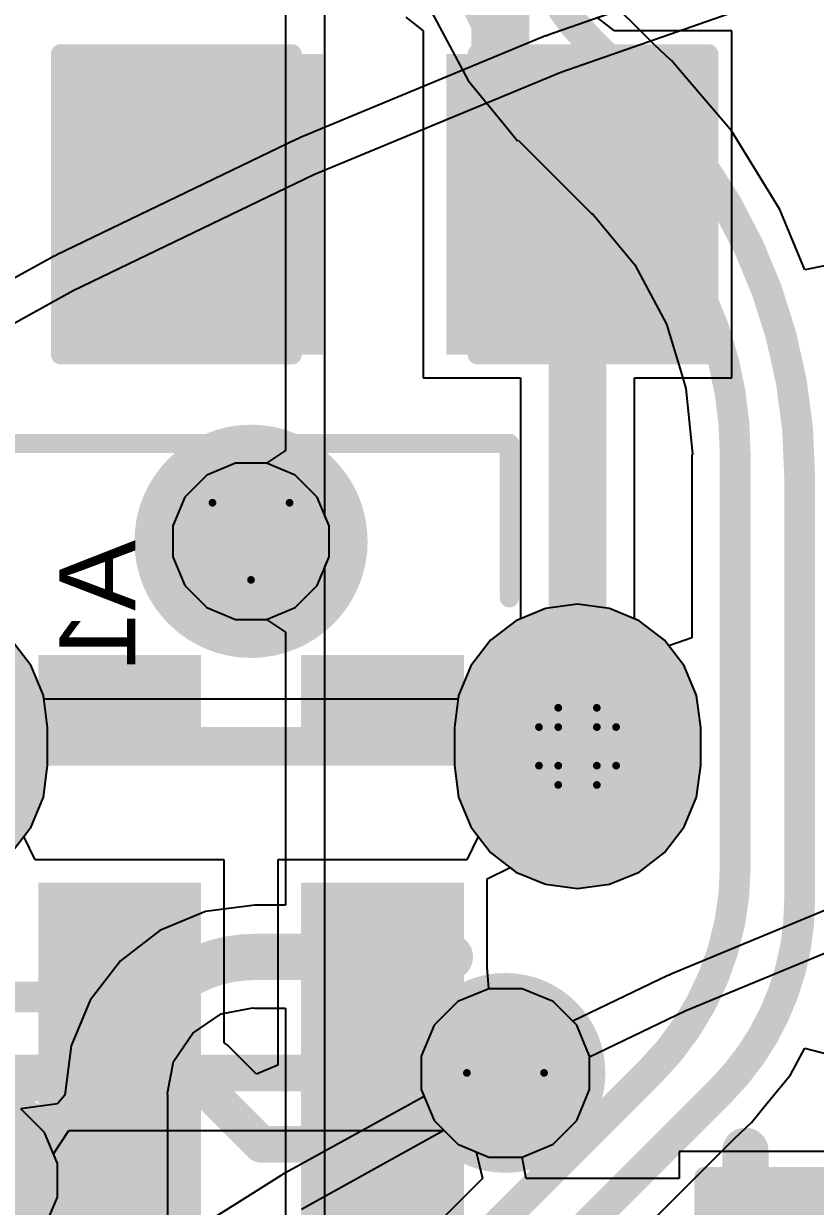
# Model space of a CAD drawing. Header units: inches. Extents: x -30 to 282, y -86 to 78.
# Drawn here: x -4.62 to 0.59, y -23.41 to -15.63 of the extents above; entities that cross this region are included whole.
import ezdxf

# ---------------------------------------------------------------- set-up
doc = ezdxf.new("R2010")
doc.units = ezdxf.units.IN
for name, color, linetype in [('Board Outline', 216, 'Continuous'), ('Bottom Layer', 5, 'Continuous'), ('Bottom Overlay', 54, 'Continuous'), ('Bottom Paste', 16, 'Continuous'), ('Bottom Solder', 6, 'Continuous'), ('Drill Drawing', 1, 'Continuous'), ('GND 01', 76, 'Continuous'), ('GND 02', 16, 'Continuous'), ('Multi-Layer', 9, 'Continuous'), ('Pad Holes', 156, 'Continuous'), ('PWR', 156, 'Continuous'), ('SIG 01', 90, 'Continuous'), ('Top Layer', 1, 'Continuous'), ('Top Solder', 216, 'Continuous'), ('Via Holes', 16, 'Continuous')]:
    doc.layers.add(name, color=color, linetype=linetype)
doc.styles.add('Arial', font='', dxfattribs={"height": 0.2})
doc.styles.get('Arial').set_extended_font_data('Arial')

# ---------------------------------------------------------------- blocks, each defined once
blk = doc.blocks.new('TYPE_C_31_D_06_B_47')
at = {"layer": 'Bottom Layer'}
h = blk.add_hatch(color=5, dxfattribs=at)
edge = h.paths.add_edge_path()
edge.add_arc((-2.525, 2.15), 0.55, 90, 270)
edge.add_line((-2.525, 1.6), (-2.275, 1.6))
edge.add_arc((-2.275, 2.15), 0.55, 270, 450)
edge.add_line((-2.275, 2.7), (-2.525, 2.7))
for points in [[(-2.9, 0.43), (-2.9, 1.3), (-2.6, 1.3), (-2.6, 0.43)], [(-1.4, 0.43), (-1.4, 1.3), (-1.1, 1.3), (-1.1, 0.43)], [(-0.9, 0.43), (-0.9, 1.3), (-0.6, 1.3), (-0.6, 0.43)], [(-0.4, 0.43), (-0.4, 1.3), (-0.1, 1.3), (-0.1, 0.43)], [(0.1, 0.43), (0.1, 1.3), (0.4, 1.3), (0.4, 0.43)], [(0.6, 0.43), (0.6, 1.3), (0.9, 1.3), (0.9, 0.43)], [(-2.6, -0.43), (-2.6, -1.3), (-2.9, -1.3), (-2.9, -0.43)], [(-1.1, -0.43), (-1.1, -1.3), (-1.4, -1.3), (-1.4, -0.43)], [(-0.6, -0.43), (-0.6, -1.3), (-0.9, -1.3), (-0.9, -0.43)], [(-0.1, -0.43), (-0.1, -1.3), (-0.4, -1.3), (-0.4, -0.43)], [(0.4, -0.43), (0.4, -1.3), (0.1, -1.3), (0.1, -0.43)], [(0.9, -0.43), (0.9, -1.3), (0.6, -1.3), (0.6, -0.43)]]:
    blk.add_hatch(color=5, dxfattribs=at).paths.add_polyline_path(points)
at = {"layer": 'Bottom Paste'}
for points in [[(-2.9, 0.43), (-2.9, 1.3), (-2.6, 1.3), (-2.6, 0.43)], [(-1.4, 0.43), (-1.4, 1.3), (-1.1, 1.3), (-1.1, 0.43)], [(-0.9, 0.43), (-0.9, 1.3), (-0.6, 1.3), (-0.6, 0.43)], [(-0.4, 0.43), (-0.4, 1.3), (-0.1, 1.3), (-0.1, 0.43)], [(0.1, 0.43), (0.1, 1.3), (0.4, 1.3), (0.4, 0.43)], [(0.6, 0.43), (0.6, 1.3), (0.9, 1.3), (0.9, 0.43)], [(-2.6, -0.43), (-2.6, -1.3), (-2.9, -1.3), (-2.9, -0.43)], [(-1.1, -0.43), (-1.1, -1.3), (-1.4, -1.3), (-1.4, -0.43)], [(-0.6, -0.43), (-0.6, -1.3), (-0.9, -1.3), (-0.9, -0.43)], [(-0.1, -0.43), (-0.1, -1.3), (-0.4, -1.3), (-0.4, -0.43)], [(0.4, -0.43), (0.4, -1.3), (0.1, -1.3), (0.1, -0.43)], [(0.9, -0.43), (0.9, -1.3), (0.6, -1.3), (0.6, -0.43)]]:
    blk.add_hatch(color=16, dxfattribs=at).paths.add_polyline_path(points)
at = {"layer": 'Bottom Solder'}
h = blk.add_hatch(color=6, dxfattribs=at)
edge = h.paths.add_edge_path()
edge.add_arc((-2.525, 2.15), 0.6516, 90, 270)
edge.add_line((-2.525, 1.4984), (-2.275, 1.4984))
edge.add_arc((-2.275, 2.15), 0.6516, 270, 450)
edge.add_line((-2.275, 2.8016), (-2.525, 2.8016))
for points in [[(-3.0016, 0.3284), (-3.0016, 1.4016), (-2.4984, 1.4016), (-2.4984, 0.3284)], [(-1.5016, 0.3284), (-1.5016, 1.4016), (-0.9984, 1.4016), (-0.9984, 0.3284)], [(-1.0016, 0.3284), (-1.0016, 1.4016), (-0.4984, 1.4016), (-0.4984, 0.3284)], [(-0.5016, 0.3284), (-0.5016, 1.4016), (0.0016, 1.4016), (0.0016, 0.3284)], [(-0.0016, 0.3284), (-0.0016, 1.4016), (0.5016, 1.4016), (0.5016, 0.3284)], [(0.4984, 0.3284), (0.4984, 1.4016), (1.0016, 1.4016), (1.0016, 0.3284)], [(-2.4984, -0.3284), (-2.4984, -1.4016), (-3.0016, -1.4016), (-3.0016, -0.3284)], [(-0.9984, -0.3284), (-0.9984, -1.4016), (-1.5016, -1.4016), (-1.5016, -0.3284)], [(-0.4984, -0.3284), (-0.4984, -1.4016), (-1.0016, -1.4016), (-1.0016, -0.3284)], [(0.0016, -0.3284), (0.0016, -1.4016), (-0.5016, -1.4016), (-0.5016, -0.3284)], [(0.5016, -0.3284), (0.5016, -1.4016), (-0.0016, -1.4016), (-0.0016, -0.3284)], [(1.0016, -0.3284), (1.0016, -1.4016), (0.4984, -1.4016), (0.4984, -0.3284)]]:
    blk.add_hatch(color=6, dxfattribs=at).paths.add_polyline_path(points)
h = blk.add_hatch(color=6, dxfattribs=at)
edge = h.paths.add_edge_path()
edge.add_arc((-3.75, 0), 0.1016, 0, 360)
at = {"layer": 'GND 01'}
h = blk.add_hatch(color=76, dxfattribs=at)
edge = h.paths.add_edge_path()
edge.add_arc((-2.525, 2.15), 0.808, 90, 270)
edge.add_line((-2.525, 1.342), (-2.275, 1.342))
edge.add_arc((-2.275, 2.15), 0.808, 270, 450)
edge.add_line((-2.275, 2.958), (-2.525, 2.958))
h = blk.add_hatch(color=76, dxfattribs=at)
edge = h.paths.add_edge_path()
edge.add_arc((-3.75, 0), 0.768, 0, 360)
h = blk.add_hatch(color=76, dxfattribs=at)
edge = h.paths.add_edge_path()
edge.add_arc((-2.525, -2.15), 0.808, 90, 270)
edge.add_line((-2.525, -2.958), (-2.275, -2.958))
edge.add_arc((-2.275, -2.15), 0.808, 270, 450)
edge.add_line((-2.275, -1.342), (-2.525, -1.342))
at = {"layer": 'GND 02'}
h = blk.add_hatch(color=16, dxfattribs=at)
edge = h.paths.add_edge_path()
edge.add_arc((-2.525, 2.15), 0.808, 90, 270)
edge.add_line((-2.525, 1.342), (-2.275, 1.342))
edge.add_arc((-2.275, 2.15), 0.808, 270, 450)
edge.add_line((-2.275, 2.958), (-2.525, 2.958))
h = blk.add_hatch(color=16, dxfattribs=at)
edge = h.paths.add_edge_path()
edge.add_arc((-3.75, 0), 0.768, 0, 360)
h = blk.add_hatch(color=16, dxfattribs=at)
edge = h.paths.add_edge_path()
edge.add_arc((-2.525, -2.15), 0.808, 90, 270)
edge.add_line((-2.525, -2.958), (-2.275, -2.958))
edge.add_arc((-2.275, -2.15), 0.808, 270, 450)
edge.add_line((-2.275, -1.342), (-2.525, -1.342))
at = {"layer": 'Multi-Layer'}
h = blk.add_hatch(color=9, dxfattribs=at)
edge = h.paths.add_edge_path()
edge.add_arc((-2.525, 2.15), 0.55, 90, 270)
edge.add_line((-2.525, 1.6), (-2.275, 1.6))
edge.add_arc((-2.275, 2.15), 0.55, 270, 450)
edge.add_line((-2.275, 2.7), (-2.525, 2.7))
at = {"layer": 'Pad Holes'}
h = blk.add_hatch(color=7, dxfattribs=at)
edge = h.paths.add_edge_path()
edge.add_arc((-2.525, 2.15), 0.3, 90, 270)
edge.add_line((-2.525, 1.85), (-2.275, 1.85))
edge.add_arc((-2.275, 2.15), 0.3, 270, 450)
edge.add_line((-2.275, 2.45), (-2.525, 2.45))
h = blk.add_hatch(color=7, dxfattribs=at)
edge = h.paths.add_edge_path()
edge.add_arc((-3.75, 0), 0.26, 0, 360)
at = {"layer": 'PWR'}
h = blk.add_hatch(color=156, dxfattribs=at)
edge = h.paths.add_edge_path()
edge.add_arc((-2.525, 2.15), 0.55, 90, 270)
edge.add_line((-2.525, 1.6), (-2.275, 1.6))
edge.add_arc((-2.275, 2.15), 0.55, 270, 450)
edge.add_line((-2.275, 2.7), (-2.525, 2.7))
at = {"layer": 'SIG 01'}
h = blk.add_hatch(color=90, dxfattribs=at)
edge = h.paths.add_edge_path()
edge.add_arc((-2.525, 2.15), 0.55, 90, 270)
edge.add_line((-2.525, 1.6), (-2.275, 1.6))
edge.add_arc((-2.275, 2.15), 0.55, 270, 450)
edge.add_line((-2.275, 2.7), (-2.525, 2.7))
at = {"layer": 'Top Layer'}
h = blk.add_hatch(color=1, dxfattribs=at)
edge = h.paths.add_edge_path()
edge.add_arc((-2.525, 2.15), 0.55, 90, 270)
edge.add_line((-2.525, 1.6), (-2.275, 1.6))
edge.add_arc((-2.275, 2.15), 0.55, 270, 450)
edge.add_line((-2.275, 2.7), (-2.525, 2.7))
at = {"layer": 'Top Solder'}
h = blk.add_hatch(color=216, dxfattribs=at)
edge = h.paths.add_edge_path()
edge.add_arc((-2.525, 2.15), 0.6516, 90, 270)
edge.add_line((-2.525, 1.4984), (-2.275, 1.4984))
edge.add_arc((-2.275, 2.15), 0.6516, 270, 450)
edge.add_line((-2.275, 2.8016), (-2.525, 2.8016))
h = blk.add_hatch(color=216, dxfattribs=at)
edge = h.paths.add_edge_path()
edge.add_arc((-3.75, 0), 0.1016, 0, 360)
at = {"layer": 'Bottom Overlay', "const_width": 0.127}
for points in [[(-3.3782, 1.7018), (-4.3942, 1.7018)], [(-4.3942, -1.7018), (-4.3942, 1.7018)]]:
    blk.add_lwpolyline(points, dxfattribs=at)
at = {"layer": 'Bottom Overlay', "const_width": 0.0635}
for points in [[(-4.4259, 1.7018, 1), (-4.3624, 1.7018, 1)], [(-4.4259, 1.7018, 1), (-4.3624, 1.7018, 1)], [(-3.4099, 1.7018, 1), (-3.3464, 1.7018, 1)]]:
    blk.add_lwpolyline(points, format="xyb", close=True, dxfattribs=at)
at = {"layer": 'Bottom Overlay', "style": 'Arial', "text_generation_flag": 2}
blk.add_text('A1', height=0.5, rotation=-180, dxfattribs=at).set_placement((-3.7592, -0.762))
blk = doc.blocks.new('R___0402_B_90')
at = {"layer": 'Bottom Layer'}
for points in [[(-0.2413, 0.3175), (-0.2413, -0.3175), (-0.6985, -0.3175), (-0.6985, 0.3175)], [(0.6985, 0.3175), (0.6985, -0.3175), (0.2413, -0.3175), (0.2413, 0.3175)]]:
    blk.add_hatch(color=5, dxfattribs=at).paths.add_polyline_path(points)
at = {"layer": 'Bottom Paste'}
for points in [[(-0.2413, 0.3175), (-0.2413, -0.3175), (-0.6985, -0.3175), (-0.6985, 0.3175)], [(0.6985, 0.3175), (0.6985, -0.3175), (0.2413, -0.3175), (0.2413, 0.3175)]]:
    blk.add_hatch(color=16, dxfattribs=at).paths.add_polyline_path(points)
at = {"layer": 'Bottom Solder'}
for points in [[(-0.1863, 0.3725), (-0.1863, -0.3725), (-0.7535, -0.3725), (-0.7535, 0.3725)], [(0.7535, 0.3725), (0.7535, -0.3725), (0.1863, -0.3725), (0.1863, 0.3725)]]:
    blk.add_hatch(color=6, dxfattribs=at).paths.add_polyline_path(points)
at = {"layer": 'Bottom Overlay'}
for points, const_width in [([(-0.7874, -0.4064), (-0.7874, 0.4064)], 0.127), ([(0.7874, 0.4064), (-0.7874, 0.4064)], 0.127), ([(0.7874, -0.4064), (0.7874, 0.4064)], 0.127), ([(0.8128, 0.4318), (-0.8128, 0.4318)], 0.00323), ([(0.7874, -0.4064), (-0.7874, -0.4064)], 0.127)]:
    blk.add_lwpolyline(points, dxfattribs=dict(at, const_width=const_width))
for points, const_width in [([(-0.8191, 0.4064, 1), (-0.7556, 0.4064, 1)], 0.0635), ([(-0.8191, 0.4064, 1), (-0.7556, 0.4064, 1)], 0.0635), ([(0.7556, 0.4064, 1), (0.8191, 0.4064, 1)], 0.0635), ([(0.7556, 0.4064, 1), (0.8191, 0.4064, 1)], 0.0635), ([(-0.8136, 0.4318, 1), (-0.812, 0.4318, 1)], 0.00161), ([(0.812, 0.4318, 1), (0.8136, 0.4318, 1)], 0.00161), ([(-0.8191, -0.4064, 1), (-0.7556, -0.4064, 1)], 0.0635), ([(-0.8191, -0.4064, 1), (-0.7556, -0.4064, 1)], 0.0635), ([(0.7556, -0.4064, 1), (0.8191, -0.4064, 1)], 0.0635), ([(0.7556, -0.4064, 1), (0.8191, -0.4064, 1)], 0.0635)]:
    blk.add_lwpolyline(points, format="xyb", close=True, dxfattribs=dict(at, const_width=const_width))
blk = doc.blocks.new('C___1206_B_128')
at = {"layer": 'Bottom Layer'}
for points in [[(-2.032, 0.889), (-0.508, 0.889), (-0.508, -0.889), (-2.032, -0.889)], [(0.508, 0.889), (2.032, 0.889), (2.032, -0.889), (0.508, -0.889)]]:
    blk.add_hatch(color=5, dxfattribs=at).paths.add_polyline_path(points)
at = {"layer": 'Bottom Paste'}
for points in [[(-2.032, 0.889), (-0.508, 0.889), (-0.508, -0.889), (-2.032, -0.889)], [(0.508, 0.889), (2.032, 0.889), (2.032, -0.889), (0.508, -0.889)]]:
    blk.add_hatch(color=16, dxfattribs=at).paths.add_polyline_path(points)
at = {"layer": 'Bottom Solder'}
for points in [[(-2.1336, 0.9906), (-0.4064, 0.9906), (-0.4064, -0.9906), (-2.1336, -0.9906)], [(0.4064, 0.9906), (2.1336, 0.9906), (2.1336, -0.9906), (0.4064, -0.9906)]]:
    blk.add_hatch(color=6, dxfattribs=at).paths.add_polyline_path(points)
at = {"layer": 'Bottom Overlay', "const_width": 0.127}
for points in [[(-2.1336, 0.9906), (-2.1336, -0.9906)], [(-0.6096, 0.9906), (-2.1336, 0.9906)], [(2.1336, 0.9906), (0.6096, 0.9906)], [(2.1336, 0.9906), (2.1336, -0.9906)], [(-0.6096, -0.9906), (-2.1336, -0.9906)], [(2.1336, -0.9906), (0.6096, -0.9906)]]:
    blk.add_lwpolyline(points, dxfattribs=at)
at = {"layer": 'Bottom Overlay', "const_width": 0.0635}
for points in [[(-2.16535, 0.9906, 1), (-2.10185, 0.9906, 1)], [(-2.16535, 0.9906, 1), (-2.10185, 0.9906, 1)], [(-0.64135, 0.9906, 1), (-0.57785, 0.9906, 1)], [(0.57785, 0.9906, 1), (0.64135, 0.9906, 1)], [(2.10185, 0.9906, 1), (2.16535, 0.9906, 1)], [(2.10185, 0.9906, 1), (2.16535, 0.9906, 1)], [(-2.16535, -0.9906, 1), (-2.10185, -0.9906, 1)], [(-2.16535, -0.9906, 1), (-2.10185, -0.9906, 1)], [(-0.64135, -0.9906, 1), (-0.57785, -0.9906, 1)], [(0.57785, -0.9906, 1), (0.64135, -0.9906, 1)], [(2.10185, -0.9906, 1), (2.16535, -0.9906, 1)], [(2.10185, -0.9906, 1), (2.16535, -0.9906, 1)]]:
    blk.add_lwpolyline(points, format="xyb", close=True, dxfattribs=at)

msp = doc.modelspace()

# ---------------------------------------------------------------- hatches: boundary and pattern name
at = {"layer": 'Bottom Layer'}
h = msp.add_hatch(color=5, dxfattribs=at)
edge = h.paths.add_edge_path()
edge.add_arc((-1.4488, -22.5338), 0.3, 0, 360)
at = {"layer": 'GND 01'}
h = msp.add_hatch(color=76, dxfattribs=at)
edge = h.paths.add_edge_path()
edge.add_arc((-1.4488, -22.5338), 0.658, 0, 360)
h = msp.add_hatch(color=76, dxfattribs=at)
edge = h.paths.add_edge_path()
edge.add_arc((-4.953, -23.241), 0.658, 0, 360)
at = {"layer": 'GND 02'}
h = msp.add_hatch(color=16, dxfattribs=at)
edge = h.paths.add_edge_path()
edge.add_arc((-1.4488, -22.5338), 0.658, 0, 360)
h = msp.add_hatch(color=16, dxfattribs=at)
edge = h.paths.add_edge_path()
edge.add_arc((-4.953, -23.241), 0.658, 0, 360)
at = {"layer": 'PWR'}
h = msp.add_hatch(color=156, dxfattribs=at)
edge = h.paths.add_edge_path()
edge.add_arc((-1.4488, -22.5338), 0.3, 0, 360)
at = {"layer": 'SIG 01'}
h = msp.add_hatch(color=90, dxfattribs=at)
edge = h.paths.add_edge_path()
edge.add_arc((-1.4488, -22.5338), 0.3, 0, 360)
at = {"layer": 'Top Layer'}
h = msp.add_hatch(color=1, dxfattribs=at)
edge = h.paths.add_edge_path()
edge.add_arc((-1.4488, -22.5338), 0.3, 0, 360)
msp.add_hatch(color=1, dxfattribs=at).paths.add_polyline_path([(-5.0736, -22.6545), (-1.2586, -22.6545), (-1.2586, -22.4132), (-5.0736, -22.4132)])
at = {"layer": 'Via Holes'}
h = msp.add_hatch(color=7, dxfattribs=at)
edge = h.paths.add_edge_path()
edge.add_arc((-1.4488, -22.5338), 0.15, 0, 360)

# ---------------------------------------------------------------- linework, layer by layer
at = {"layer": 'Board Outline', "const_width": 0.254}
msp.add_lwpolyline([(37.4947, -16.4465, -2.502525), (-17.2929, -16.4465)], format="xyb", dxfattribs=at)
at = {"layer": 'Bottom Layer'}
for p, q in [((-2.1056, -15.5825), (-1.9902, -15.6718)), ((-0.7318, -15.6718), (-0.8472, -15.5825)), ((-1.9902, -15.6718), (-1.9902, -17.9578)), ((0.0418, -15.6718), (-0.7318, -15.6718)), ((0.0418, -17.9578), (0.0418, -15.6718)), ((-1.9902, -17.9578), (-1.3497, -17.9578)), ((-1.3497, -17.9578), (-1.3497, -19.5441)), ((-0.5987, -19.5441), (-0.5987, -17.9578)), ((-0.5987, -17.9578), (0.0418, -17.9578)), ((-3.2264, -18.5198), (-3.4154, -18.5981)), ((-3.022, -18.5198), (-3.2264, -18.5198)), ((-2.833, -18.5981), (-3.022, -18.5198)), ((-3.4154, -18.5981), (-3.5599, -18.7426)), ((-2.6885, -18.7426), (-2.833, -18.5981)), ((-3.5599, -18.7426), (-3.6382, -18.9316)), ((-2.6102, -18.9316), (-2.6885, -18.7426)), ((-3.6382, -18.9316), (-3.6382, -19.136)), ((-2.6102, -19.136), (-2.6102, -18.9316)), ((-3.6382, -19.136), (-3.5599, -19.325)), ((-2.6885, -19.325), (-2.6102, -19.136)), ((-3.5599, -19.325), (-3.4154, -19.4695)), ((-2.833, -19.4695), (-2.6885, -19.325)), ((-3.4154, -19.4695), (-3.2264, -19.5478)), ((-3.022, -19.5478), (-2.833, -19.4695)), ((-1.3497, -19.5441), (-1.3797, -19.5565)), ((-0.5687, -19.5565), (-0.5987, -19.5441)), ((-3.2264, -19.5478), (-3.022, -19.5478)), ((-1.3797, -19.5565), (-1.5476, -19.6854)), ((-0.4008, -19.6854), (-0.5687, -19.5565)), ((-4.5719, -19.8533), (-4.7008, -19.6854)), ((-1.5476, -19.6854), (-1.6765, -19.8533)), ((-0.2719, -19.8533), (-0.4008, -19.6854)), ((-4.4909, -20.0489), (-4.5719, -19.8533)), ((-1.6765, -19.8533), (-1.7575, -20.0489)), ((-0.1909, -20.0489), (-0.2719, -19.8533)), ((-4.4633, -20.2588), (-4.4909, -20.0489)), ((-1.7575, -20.0489), (-1.7851, -20.2588)), ((-0.1633, -20.2588), (-0.1909, -20.0489)), ((-4.4633, -20.5088), (-4.4633, -20.2588)), ((-1.7851, -20.2588), (-1.7851, -20.5088)), ((-0.1633, -20.5088), (-0.1633, -20.2588)), ((-4.4909, -20.7187), (-4.4633, -20.5088)), ((-1.7851, -20.5088), (-1.7575, -20.7187)), ((-0.1909, -20.7187), (-0.1633, -20.5088)), ((-4.5719, -20.9143), (-4.4909, -20.7187)), ((-1.7575, -20.7187), (-1.6765, -20.9143)), ((-0.2719, -20.9143), (-0.1909, -20.7187)), ((-4.6204, -20.9774), (-4.5719, -20.9143)), ((-1.6765, -20.9143), (-1.6281, -20.9774)), ((-0.4008, -21.0822), (-0.2719, -20.9143)), ((-4.5452, -21.1298), (-4.6204, -20.9774)), ((-1.6281, -20.9774), (-1.7032, -21.1298)), ((-0.5687, -21.2111), (-0.4008, -21.0822)), ((-3.3002, -21.1298), (-4.5452, -21.1298)), ((-3.3002, -22.336), (-3.3002, -21.1298)), ((-1.7032, -21.1298), (-2.9482, -21.1298)), ((-2.9482, -21.1298), (-2.9482, -21.9378)), ((-1.5702, -21.257), (-1.4178, -21.1818)), ((-1.5702, -21.839), (-1.5702, -21.257)), ((-1.4178, -21.1818), (-1.3797, -21.2111)), ((-1.3797, -21.2111), (-1.1841, -21.2921)), ((-0.7643, -21.2921), (-0.5687, -21.2111)), ((-1.1841, -21.2921), (-0.9742, -21.3197)), ((-0.9742, -21.3197), (-0.7643, -21.2921)), ((-1.559, -21.9798), (-1.5702, -21.839)), ((-2.9482, -21.9378), (-2.9482, -22.4829)), ((-1.3386, -21.9798), (-1.559, -21.9798)), ((-1.135, -22.0641), (-1.3386, -21.9798)), ((-0.9792, -22.22), (-1.135, -22.0641)), ((-0.8948, -22.4236), (-0.9792, -22.22)), ((-3.2823, -22.348), (-3.3002, -22.336)), ((-3.089, -22.5413), (-3.2823, -22.348)), ((-0.8948, -22.644), (-0.8948, -22.4236)), ((-2.9482, -22.4829), (-3.089, -22.5413)), ((-0.9792, -22.8476), (-0.8948, -22.644)), ((-1.135, -23.0035), (-0.9792, -22.8476)), ((-1.3386, -23.0878), (-1.135, -23.0035)), ((-1.3128, -23.2295), (-1.3386, -23.0878)), ((0.8373, -23.0512), (-0.3057, -23.0512)), ((-0.3057, -23.0512), (-0.3057, -23.2295)), ((-0.3057, -23.2295), (-1.3128, -23.2295))]:
    msp.add_line(p, q, dxfattribs=at)
for points, const_width in [([(-1.4822, -16.3068), (-1.4822, -14.884)], 0.381), ([(-1.4822, -16.3068), (-0.9742, -16.8148)], 0.381), ([(-0.9742, -20.3838), (-0.9742, -16.8148)], 0.381), ([(-5.0693, -22.0338), (-3.9892, -22.0338)], 0.2032), ([(-4.0185, -22.5632), (-3.9892, -22.5338)], 0.2413), ([(-3.9892, -22.5338), (-3.9598, -22.5632)], 0.2413), ([(-2.2592, -22.5338), (-1.4488, -22.5338)], 0.2413), ([(-5.1102, -22.5997), (-4.3987, -22.5997)], 0.2413), ([(-4.3987, -22.5997), (-4.3622, -22.5632)], 0.2413), ([(-4.3622, -22.5632), (-4.0185, -22.5632)], 0.2413), ([(-3.9598, -22.5632), (-3.4975, -22.5632)], 0.2413), ([(-3.4975, -22.5632), (-3.0562, -23.0044)], 0.2413), ([(-5.2628, -22.9679), (-4.3987, -22.9679)], 0.2413), ([(-4.3987, -22.9679), (-4.3249, -22.9679)], 0.2413), ([(-4.3987, -22.9679), (-4.3622, -23.0044)], 0.2413), ([(-4.3622, -23.0044), (-4.3035, -23.0044)], 0.2413), ([(-4.3249, -22.9831), (-4.3249, -22.9679)], 0.2413), ([(-4.3249, -22.9831), (-4.3035, -23.0044)], 0.2413), ([(-4.3035, -23.0044), (-4.2742, -23.0338)], 0.2413), ([(-4.3035, -23.0044), (-4.0185, -23.0044)], 0.2413), ([(-4.0185, -23.0044), (-3.9892, -23.0338)], 0.2413), ([(-3.0562, -23.0044), (-2.2886, -23.0044)], 0.2413), ([(-2.2886, -23.0044), (-2.2592, -23.0338)], 0.2413), ([(-4.2742, -23.0338), (-3.9892, -23.0338)], 0.2413)]:
    msp.add_lwpolyline(points, dxfattribs=dict(at, const_width=const_width))
for points, const_width in [([(-1.5775, -16.3068, 1), (-1.387, -16.3068, 1)], 0.1905), ([(-1.5775, -16.3068, 1), (-1.387, -16.3068, 1)], 0.1905), ([(-1.0695, -16.8148, 1), (-0.879, -16.8148, 1)], 0.1905), ([(-1.0695, -16.8148, 1), (-0.879, -16.8148, 1)], 0.1905), ([(-1.0695, -20.3838, 1), (-0.879, -20.3838, 1)], 0.1905), ([(-4.04, -22.0338, 1), (-3.9384, -22.0338, 1)], 0.1016), ([(-4.0495, -22.5338, 1), (-3.9289, -22.5338, 1)], 0.1206), ([(-4.0495, -22.5338, 1), (-3.9289, -22.5338, 1)], 0.1206), ([(-2.3195, -22.5338, 1), (-2.1989, -22.5338, 1)], 0.1206), ([(-1.5091, -22.5338, 1), (-1.3885, -22.5338, 1)], 0.1206), ([(-4.4591, -22.5997, 1), (-4.3384, -22.5997, 1)], 0.1206), ([(-4.4591, -22.5997, 1), (-4.3384, -22.5997, 1)], 0.1206), ([(-4.4226, -22.5632, 1), (-4.3019, -22.5632, 1)], 0.1206), ([(-4.4226, -22.5632, 1), (-4.3019, -22.5632, 1)], 0.1206), ([(-4.0789, -22.5632, 1), (-3.9582, -22.5632, 1)], 0.1206), ([(-4.0789, -22.5632, 1), (-3.9582, -22.5632, 1)], 0.1206), ([(-4.0202, -22.5632, 1), (-3.8995, -22.5632, 1)], 0.1206), ([(-4.0202, -22.5632, 1), (-3.8995, -22.5632, 1)], 0.1206), ([(-3.5578, -22.5632, 1), (-3.4371, -22.5632, 1)], 0.1206), ([(-3.5578, -22.5632, 1), (-3.4371, -22.5632, 1)], 0.1206), ([(-4.4591, -22.9679, 1), (-4.3384, -22.9679, 1)], 0.1206), ([(-4.4591, -22.9679, 1), (-4.3384, -22.9679, 1)], 0.1206), ([(-4.4591, -22.9679, 1), (-4.3384, -22.9679, 1)], 0.1206), ([(-4.4226, -23.0044, 1), (-4.3019, -23.0044, 1)], 0.1206), ([(-4.4226, -23.0044, 1), (-4.3019, -23.0044, 1)], 0.1206), ([(-4.3852, -22.9679, 1), (-4.2645, -22.9679, 1)], 0.1206), ([(-4.3852, -22.9679, 1), (-4.2645, -22.9679, 1)], 0.1206), ([(-4.3852, -22.9831, 1), (-4.2645, -22.9831, 1)], 0.1206), ([(-4.3852, -22.9831, 1), (-4.2645, -22.9831, 1)], 0.1206), ([(-4.3639, -23.0044, 1), (-4.2432, -23.0044, 1)], 0.1206), ([(-4.3639, -23.0044, 1), (-4.2432, -23.0044, 1)], 0.1206), ([(-4.3639, -23.0044, 1), (-4.2432, -23.0044, 1)], 0.1206), ([(-4.3639, -23.0044, 1), (-4.2432, -23.0044, 1)], 0.1206), ([(-4.0789, -23.0044, 1), (-3.9582, -23.0044, 1)], 0.1206), ([(-4.0789, -23.0044, 1), (-3.9582, -23.0044, 1)], 0.1206), ([(-3.1165, -23.0044, 1), (-2.9958, -23.0044, 1)], 0.1206), ([(-3.1165, -23.0044, 1), (-2.9958, -23.0044, 1)], 0.1206), ([(-2.3489, -23.0044, 1), (-2.2282, -23.0044, 1)], 0.1206), ([(-2.3489, -23.0044, 1), (-2.2282, -23.0044, 1)], 0.1206), ([(-4.3345, -23.0338, 1), (-4.2139, -23.0338, 1)], 0.1206), ([(-4.3345, -23.0338, 1), (-4.2139, -23.0338, 1)], 0.1206), ([(-4.0495, -23.0338, 1), (-3.9289, -23.0338, 1)], 0.1206), ([(-4.0495, -23.0338, 1), (-3.9289, -23.0338, 1)], 0.1206), ([(-2.3195, -23.0338, 1), (-2.1989, -23.0338, 1)], 0.1206)]:
    msp.add_lwpolyline(points, format="xyb", close=True, dxfattribs=dict(at, const_width=const_width))
at = {"layer": 'Drill Drawing', "const_width": 0.0508}
for points in [[(-3.3782, -18.7798), (-2.8702, -18.7798)], [(-3.3782, -18.7798), (-3.1242, -19.2878)], [(-3.1242, -19.2878), (-2.8702, -18.7798)], [(-1.1012, -20.2568), (-1.1012, -20.1298)], [(-1.1012, -20.1298), (-0.8472, -20.1298)], [(-0.8472, -20.2568), (-0.8472, -20.1298)], [(-1.2282, -20.5108), (-1.2282, -20.2568)], [(-1.2282, -20.2568), (-1.1012, -20.2568)], [(-0.8472, -20.2568), (-0.7202, -20.2568)], [(-0.7202, -20.5108), (-0.7202, -20.2568)], [(-1.2282, -20.5108), (-1.1012, -20.5108)], [(-1.1012, -20.6378), (-1.1012, -20.5108)], [(-0.8472, -20.5108), (-0.7202, -20.5108)], [(-0.8472, -20.6378), (-0.8472, -20.5108)], [(-1.1012, -20.6378), (-0.8472, -20.6378)]]:
    msp.add_lwpolyline(points, dxfattribs=at)
at = {"layer": 'Drill Drawing'}
for points, const_width in [([(-3.3909, -18.7798, 1), (-3.3655, -18.7798, 1)], 0.0254), ([(-3.3909, -18.7798, 1), (-3.3655, -18.7798, 1)], 0.0254), ([(-2.8829, -18.7798, 1), (-2.8575, -18.7798, 1)], 0.0254), ([(-2.8829, -18.7798, 1), (-2.8575, -18.7798, 1)], 0.0254), ([(-3.1369, -19.2878, 1), (-3.1115, -19.2878, 1)], 0.0254), ([(-3.1369, -19.2878, 1), (-3.1115, -19.2878, 1)], 0.0254), ([(-1.1139, -20.1298, 1), (-1.0885, -20.1298, 1)], 0.0254), ([(-1.1139, -20.1298, 1), (-1.0885, -20.1298, 1)], 0.0254), ([(-0.8599, -20.1298, 1), (-0.8345, -20.1298, 1)], 0.0254), ([(-0.8599, -20.1298, 1), (-0.8345, -20.1298, 1)], 0.0254), ([(-1.2409, -20.2568, 1), (-1.2155, -20.2568, 1)], 0.0254), ([(-1.2409, -20.2568, 1), (-1.2155, -20.2568, 1)], 0.0254), ([(-1.1139, -20.2568, 1), (-1.0885, -20.2568, 1)], 0.0254), ([(-1.1139, -20.2568, 1), (-1.0885, -20.2568, 1)], 0.0254), ([(-0.8599, -20.2568, 1), (-0.8345, -20.2568, 1)], 0.0254), ([(-0.8599, -20.2568, 1), (-0.8345, -20.2568, 1)], 0.0254), ([(-0.7329, -20.2568, 1), (-0.7075, -20.2568, 1)], 0.0254), ([(-0.7329, -20.2568, 1), (-0.7075, -20.2568, 1)], 0.0254), ([(-1.2409, -20.5108, 1), (-1.2155, -20.5108, 1)], 0.0254), ([(-1.2409, -20.5108, 1), (-1.2155, -20.5108, 1)], 0.0254), ([(-1.1139, -20.5108, 1), (-1.0885, -20.5108, 1)], 0.0254), ([(-1.1139, -20.5108, 1), (-1.0885, -20.5108, 1)], 0.0254), ([(-0.8599, -20.5108, 1), (-0.8345, -20.5108, 1)], 0.0254), ([(-0.8599, -20.5108, 1), (-0.8345, -20.5108, 1)], 0.0254), ([(-0.7329, -20.5108, 1), (-0.7075, -20.5108, 1)], 0.0254), ([(-0.7329, -20.5108, 1), (-0.7075, -20.5108, 1)], 0.0254), ([(-1.1139, -20.6378, 1), (-1.0885, -20.6378, 1)], 0.0254), ([(-1.1139, -20.6378, 1), (-1.0885, -20.6378, 1)], 0.0254), ([(-0.8599, -20.6378, 1), (-0.8345, -20.6378, 1)], 0.0254), ([(-0.8599, -20.6378, 1), (-0.8345, -20.6378, 1)], 0.0254), ([(-1.1948, -22.5338, 1), (-1.7028, -22.5338, 1)], 0.0508), ([(-1.7155, -22.5338, 1), (-1.6901, -22.5338, 1)], 0.0254), ([(-1.2075, -22.5338, 1), (-1.1821, -22.5338, 1)], 0.0254)]:
    msp.add_lwpolyline(points, format="xyb", close=True, dxfattribs=dict(at, const_width=const_width))
at = {"layer": 'PWR'}
for p, q in [((0.49, -15.1201), (-1.1707, -15.7012)), ((-1.0852, -15.9456), (0.5755, -15.3645)), ((-1.1843, -15.7064), (-2.8098, -16.3797)), ((-1.177, -15.7049), (-1.1843, -15.7064)), ((-1.1707, -15.7012), (-1.177, -15.7049)), ((-2.7107, -16.6189), (-1.0852, -15.9456)), ((-2.823, -16.3856), (-4.4082, -17.149)), ((-2.8159, -16.3838), (-2.823, -16.3856)), ((-2.8098, -16.3797), (-2.8159, -16.3838)), ((-4.2959, -17.3823), (-2.7107, -16.6189)), ((-4.4211, -17.1557), (-5.9611, -18.0067)), ((-4.4141, -17.1534), (-4.4211, -17.1557)), ((-4.4082, -17.149), (-4.4141, -17.1534)), ((-5.8358, -18.2334), (-4.2959, -17.3823)), ((-3.2264, -18.5198), (-3.4154, -18.5981)), ((-3.022, -18.5198), (-3.2264, -18.5198)), ((-2.833, -18.5981), (-3.022, -18.5198)), ((-3.4154, -18.5981), (-3.5599, -18.7426)), ((-2.6885, -18.7426), (-2.833, -18.5981)), ((-3.5599, -18.7426), (-3.6382, -18.9316)), ((-2.6102, -18.9316), (-2.6885, -18.7426)), ((-3.6382, -18.9316), (-3.6382, -19.136)), ((-2.6102, -19.136), (-2.6102, -18.9316)), ((-3.6382, -19.136), (-3.5599, -19.325)), ((-2.6885, -19.325), (-2.6102, -19.136)), ((-3.5599, -19.325), (-3.4154, -19.4695)), ((-2.833, -19.4695), (-2.6885, -19.325)), ((-0.9742, -19.4479), (-1.1841, -19.4755)), ((-0.7643, -19.4755), (-0.9742, -19.4479)), ((-3.4154, -19.4695), (-3.2264, -19.5478)), ((-3.022, -19.5478), (-2.833, -19.4695)), ((-1.1841, -19.4755), (-1.3797, -19.5565)), ((-0.5687, -19.5565), (-0.7643, -19.4755)), ((-3.2264, -19.5478), (-3.022, -19.5478)), ((-1.3797, -19.5565), (-1.5476, -19.6854)), ((-0.4008, -19.6854), (-0.5687, -19.5565)), ((-4.5719, -19.8533), (-4.7008, -19.6854)), ((-1.5476, -19.6854), (-1.6765, -19.8533)), ((-0.2719, -19.8533), (-0.4008, -19.6854)), ((-4.4909, -20.0489), (-4.5719, -19.8533)), ((-1.6765, -19.8533), (-1.7575, -20.0489)), ((-0.1909, -20.0489), (-0.2719, -19.8533)), ((-4.4633, -20.2588), (-4.4909, -20.0489)), ((-1.7575, -20.0489), (-1.7851, -20.2588)), ((-0.1633, -20.2588), (-0.1909, -20.0489)), ((-4.4633, -20.5088), (-4.4633, -20.2588)), ((-1.7851, -20.2588), (-1.7851, -20.5088)), ((-0.1633, -20.5088), (-0.1633, -20.2588)), ((-4.4909, -20.7187), (-4.4633, -20.5088)), ((-1.7851, -20.5088), (-1.7575, -20.7187)), ((-0.1909, -20.7187), (-0.1633, -20.5088)), ((-4.5719, -20.9143), (-4.4909, -20.7187)), ((-1.7575, -20.7187), (-1.6765, -20.9143)), ((-0.2719, -20.9143), (-0.1909, -20.7187)), ((-4.7008, -21.0822), (-4.5719, -20.9143)), ((-1.6765, -20.9143), (-1.5476, -21.0822)), ((-0.4008, -21.0822), (-0.2719, -20.9143)), ((-1.5476, -21.0822), (-1.3797, -21.2111)), ((-0.5687, -21.2111), (-0.4008, -21.0822)), ((-1.3797, -21.2111), (-1.1841, -21.2921)), ((-0.7643, -21.2921), (-0.5687, -21.2111)), ((-1.1841, -21.2921), (-0.9742, -21.3197)), ((-0.9742, -21.3197), (-0.7643, -21.2921)), ((0.9482, -21.342), (-0.3653, -21.8861)), ((-0.2662, -22.1254), (1.0473, -21.5813)), ((-0.3786, -21.892), (-1.0053, -22.1939)), ((-0.3714, -21.8902), (-0.3786, -21.892)), ((-0.3653, -21.8861), (-0.3714, -21.8902)), ((-1.559, -21.9798), (-1.7626, -22.0641)), ((-1.3386, -21.9798), (-1.559, -21.9798)), ((-1.135, -22.0641), (-1.3386, -21.9798)), ((-1.7626, -22.0641), (-1.9185, -22.22)), ((-1.0053, -22.1939), (-1.135, -22.0641)), ((-0.8948, -22.4281), (-0.2662, -22.1254)), ((-1.9185, -22.22), (-2.0028, -22.4236)), ((-2.0028, -22.4236), (-2.0028, -22.644)), ((-0.8948, -22.644), (-0.8948, -22.4281)), ((-2.0028, -22.644), (-1.9845, -22.6881)), ((-0.9792, -22.8476), (-0.8948, -22.644)), ((-1.9845, -22.6881), (-2.9168, -23.2033)), ((-4.4833, -22.9272), (-4.6392, -22.7713)), ((-1.135, -23.0035), (-0.9792, -22.8476)), ((-4.399, -23.1308), (-4.4833, -22.9272)), ((-2.7915, -23.43), (-1.8542, -22.9119)), ((-1.8542, -22.9119), (-1.7626, -23.0035)), ((-1.7626, -23.0035), (-1.559, -23.0878)), ((-1.3386, -23.0878), (-1.135, -23.0035)), ((-1.559, -23.0878), (-1.3386, -23.0878)), ((-4.399, -23.3512), (-4.399, -23.1308)), ((-2.9168, -23.2033), (-2.9224, -23.2081)), ((-2.9293, -23.2107), (-4.1331, -23.9671)), ((-2.9224, -23.2081), (-2.9293, -23.2107)), ((-4.4833, -23.5548), (-4.399, -23.3512))]:
    msp.add_line(p, q, dxfattribs=at)
at = {"layer": 'SIG 01'}
for p, q in [((-2.8967, -13.7427), (-2.8967, -18.4361)), ((-2.6377, -18.8651), (-2.6377, -13.7427)), ((-2.8967, -18.4361), (-3.022, -18.5198)), ((-3.2264, -18.5198), (-3.4154, -18.5981)), ((-3.022, -18.5198), (-3.2264, -18.5198)), ((-3.4154, -18.5981), (-3.5599, -18.7426)), ((-3.5599, -18.7426), (-3.6382, -18.9316)), ((-2.6102, -18.9316), (-2.6377, -18.8651)), ((-3.6382, -18.9316), (-3.6382, -19.136)), ((-2.6102, -19.136), (-2.6102, -18.9316)), ((-3.6382, -19.136), (-3.5599, -19.325)), ((-2.6377, -19.2025), (-2.6102, -19.136)), ((-2.6377, -23.7073), (-2.6377, -19.2025)), ((-3.5599, -19.325), (-3.4154, -19.4695)), ((-0.9742, -19.4479), (-1.1841, -19.4755)), ((-0.7643, -19.4755), (-0.9742, -19.4479)), ((-3.4154, -19.4695), (-3.2264, -19.5478)), ((-1.1841, -19.4755), (-1.3797, -19.5565)), ((-0.5687, -19.5565), (-0.7643, -19.4755)), ((-3.2264, -19.5478), (-3.022, -19.5478)), ((-3.022, -19.5478), (-2.8967, -19.6315)), ((-1.3797, -19.5565), (-1.5476, -19.6854)), ((-0.4008, -19.6854), (-0.5687, -19.5565)), ((-4.5719, -19.8533), (-4.7008, -19.6854)), ((-2.8967, -19.6315), (-2.8967, -21.4289)), ((-1.5476, -19.6854), (-1.6765, -19.8533)), ((-0.2719, -19.8533), (-0.4008, -19.6854)), ((-4.4909, -20.0489), (-4.5719, -19.8533)), ((-1.6765, -19.8533), (-1.7575, -20.0489)), ((-0.1909, -20.0489), (-0.2719, -19.8533)), ((-4.4633, -20.2588), (-4.4909, -20.0489)), ((-1.7575, -20.0489), (-1.7851, -20.2588)), ((-0.1633, -20.2588), (-0.1909, -20.0489)), ((-4.4633, -20.5088), (-4.4633, -20.2588)), ((-1.7851, -20.2588), (-1.7851, -20.5088)), ((-0.1633, -20.5088), (-0.1633, -20.2588)), ((-4.4909, -20.7187), (-4.4633, -20.5088)), ((-1.7851, -20.5088), (-1.7575, -20.7187)), ((-0.1909, -20.7187), (-0.1633, -20.5088)), ((-4.5719, -20.9143), (-4.4909, -20.7187)), ((-1.7575, -20.7187), (-1.6765, -20.9143)), ((-0.2719, -20.9143), (-0.1909, -20.7187)), ((-4.7008, -21.0822), (-4.5719, -20.9143)), ((-1.6765, -20.9143), (-1.5476, -21.0822)), ((-0.4008, -21.0822), (-0.2719, -20.9143)), ((-1.5476, -21.0822), (-1.3797, -21.2111)), ((-0.5687, -21.2111), (-0.4008, -21.0822)), ((-1.3797, -21.2111), (-1.1841, -21.2921)), ((-0.7643, -21.2921), (-0.5687, -21.2111)), ((-1.1841, -21.2921), (-0.9742, -21.3197)), ((-0.9742, -21.3197), (-0.7643, -21.2921)), ((-3.4234, -21.4718), (-3.725, -21.5967)), ((-3.0998, -21.4292), (-3.4234, -21.4718)), ((-2.8967, -21.4289), (-3.0998, -21.4292)), ((-3.0998, -21.4292), (-3.0998, -21.4292)), ((-3.725, -21.5967), (-3.984, -21.7954)), ((-3.984, -21.7954), (-4.1827, -22.0544)), ((-1.559, -21.9798), (-1.7626, -22.0641)), ((-1.3386, -21.9798), (-1.559, -21.9798)), ((-1.135, -22.0641), (-1.3386, -21.9798)), ((-4.1827, -22.0544), (-4.3076, -22.356)), ((-3.3209, -22.1458), (-3.112, -22.1043)), ((-3.112, -22.1043), (-3.0998, -22.1067)), ((-3.0998, -22.1067), (-2.8967, -22.1067)), ((-2.8967, -22.1067), (-2.8967, -23.7073)), ((-1.7626, -22.0641), (-1.9185, -22.22)), ((-0.9792, -22.22), (-1.135, -22.0641)), ((-3.5083, -22.2711), (-3.3209, -22.1458)), ((-3.6336, -22.4585), (-3.5083, -22.2711)), ((-1.9185, -22.22), (-2.0028, -22.4236)), ((-0.8948, -22.4236), (-0.9792, -22.22)), ((-4.3076, -22.356), (-4.3502, -22.6796)), ((-2.0028, -22.4236), (-2.0028, -22.644)), ((-0.8948, -22.644), (-0.8948, -22.4236)), ((-3.6751, -22.6674), (-3.6336, -22.4585)), ((-2.0028, -22.644), (-1.9185, -22.8476)), ((-0.9792, -22.8476), (-0.8948, -22.644)), ((-4.3976, -22.7367), (-4.6392, -22.7713)), ((-4.3502, -22.6796), (-4.3976, -22.7367)), ((-3.6727, -22.6796), (-3.6751, -22.6674)), ((-3.6727, -25.8685), (-3.6727, -22.6796)), ((-1.9185, -22.8476), (-1.7626, -23.0035)), ((-1.135, -23.0035), (-0.9792, -22.8476)), ((-1.7626, -23.0035), (-1.559, -23.0878)), ((-1.3386, -23.0878), (-1.135, -23.0035)), ((-1.559, -23.0878), (-1.3386, -23.0878))]:
    msp.add_line(p, q, dxfattribs=at)
at = {"layer": 'SIG 01', "const_width": 0.3048}
msp.add_lwpolyline([(-4.0093, -22.6796, -0.414214), (-3.0998, -21.7701)], format="xyb", dxfattribs=at)
for points in [[(-3.0998, -21.7701), (-1.815, -21.7701)], [(-4.0093, -25.8685), (-4.0093, -22.6796)], [(0.1309, -26.9143), (0.1309, -23.0469)]]:
    msp.add_lwpolyline(points, dxfattribs=at)
at = {"layer": 'SIG 01', "const_width": 0.1524}
for points in [[(-3.176, -21.7701, 1), (-3.0236, -21.7701, 1)], [(-3.176, -21.7701, 1), (-3.0236, -21.7701, 1)], [(-1.8912, -21.7701, 1), (-1.7388, -21.7701, 1)], [(-4.0855, -22.6796, 1), (-3.9331, -22.6796, 1)], [(-4.0855, -22.6796, 1), (-3.9331, -22.6796, 1)], [(0.0547, -23.0469, 1), (0.2071, -23.0469, 1)]]:
    msp.add_lwpolyline(points, format="xyb", close=True, dxfattribs=at)
at = {"layer": 'Top Layer'}
for p, q in [((-1.936, -15.5485), (-1.6944, -16.0004)), ((-0.59, -15.6425), (-0.6969, -15.5356)), ((-0.4671, -15.7653), (-0.59, -15.6425)), ((-0.3568, -15.8668), (-0.4671, -15.7653)), ((-0.3553, -15.868), (-0.3568, -15.8668)), ((-0.2587, -15.9812), (-0.3553, -15.868)), ((-1.6944, -16.0004), (-1.4646, -16.2805)), ((0.0397, -16.3305), (-0.2587, -15.9812)), ((-1.4646, -16.2805), (-1.3694, -16.3964)), ((0.3575, -16.8491), (0.0397, -16.3305)), ((-1.3694, -16.3965), (-1.3644, -16.3914)), ((-1.3694, -16.3964), (-1.3694, -16.3965)), ((-1.3644, -16.3914), (-0.8812, -16.8746)), ((-0.8812, -16.8746), (-0.8708, -16.8815)), ((-0.8708, -16.8815), (-0.5977, -17.2143)), ((0.5217, -17.2455), (0.3575, -16.8491)), ((-0.5977, -17.2143), (-0.389, -17.6048)), ((0.6741, -17.2152), (0.5217, -17.2455)), ((-0.389, -17.6048), (-0.2926, -17.9226)), ((-0.2926, -17.9226), (-0.2605, -18.0285)), ((-0.2605, -18.0285), (-0.2183, -18.4569)), ((-3.2264, -18.5198), (-3.4154, -18.5981)), ((-3.022, -18.5198), (-3.2264, -18.5198)), ((-2.833, -18.5981), (-3.022, -18.5198)), ((-0.2183, -18.4569), (-0.2207, -18.4692)), ((-0.2207, -18.4692), (-0.2207, -19.6697)), ((-3.4154, -18.5981), (-3.5599, -18.7426)), ((-2.6885, -18.7426), (-2.833, -18.5981)), ((-3.5599, -18.7426), (-3.6382, -18.9316)), ((-2.6102, -18.9316), (-2.6885, -18.7426)), ((-3.6382, -18.9316), (-3.6382, -19.136)), ((-2.6102, -19.136), (-2.6102, -18.9316)), ((-3.6382, -19.136), (-3.5599, -19.325)), ((-2.6885, -19.325), (-2.6102, -19.136)), ((-3.5599, -19.325), (-3.4154, -19.4695)), ((-2.833, -19.4695), (-2.6885, -19.325)), ((-0.9742, -19.4479), (-1.1841, -19.4755)), ((-0.7643, -19.4755), (-0.9742, -19.4479)), ((-3.4154, -19.4695), (-3.2264, -19.5478)), ((-3.022, -19.5478), (-2.833, -19.4695)), ((-1.1841, -19.4755), (-1.3797, -19.5565)), ((-0.5687, -19.5565), (-0.7643, -19.4755)), ((-3.2264, -19.5478), (-3.022, -19.5478)), ((-1.3797, -19.5565), (-1.5476, -19.6854)), ((-0.4008, -19.6854), (-0.5687, -19.5565)), ((-4.5719, -19.8533), (-4.7008, -19.6854)), ((-1.5476, -19.6854), (-1.6765, -19.8533)), ((-0.3731, -19.7214), (-0.4008, -19.6854)), ((-0.2207, -19.6697), (-0.3731, -19.7214)), ((-4.4909, -20.0489), (-4.5719, -19.8533)), ((-1.6765, -19.8533), (-1.7575, -20.0489)), ((-4.4877, -20.073), (-4.4909, -20.0489)), ((-1.7607, -20.073), (-4.4877, -20.073)), ((-1.7575, -20.0489), (-1.7607, -20.073)), ((0.4287, -22.5454), (0.5217, -22.3714)), ((0.5217, -22.3714), (0.6741, -22.4096)), ((0.2642, -22.7459), (0.4287, -22.5454)), ((0.171, -22.8594), (0.2642, -22.7459)), ((0.0612, -22.9629), (0.1708, -22.8596)), ((0.1708, -22.8596), (0.171, -22.8594)), ((-4.4259, -23.0658), (-4.3241, -22.9134)), ((-4.3241, -22.9134), (-1.8527, -22.9134)), ((-1.8527, -22.9134), (-1.7626, -23.0035)), ((-1.0846, -24.1087), (0.0612, -22.9629)), ((-1.7626, -23.0035), (-1.6409, -23.0539)), ((-4.399, -23.1308), (-4.4259, -23.0658)), ((-1.6409, -23.0539), (-1.6001, -23.2286)), ((-4.399, -23.3512), (-4.399, -23.1308)), ((-1.6001, -23.2286), (-2.1369, -23.7654)), ((-4.4833, -23.5548), (-4.399, -23.3512))]:
    msp.add_line(p, q, dxfattribs=at)
at = {"layer": 'Top Layer', "const_width": 0.2032}
for points in [[(-1.1629, -16.19, -0.169434), (-1.8279, -14.8125)], [(-0.8992, -15.7362, -0.195267), (-1.3106, -14.7624)], [(-0.5626, -16.0728, -0.198983), (0.4886, -18.6079)], [(-0.6798, -16.6731, -0.135853), (-0.0119, -17.8524)], [(-0.0119, -17.8524, -0.0614), (0.0642, -18.4692)], [(0.0642, -21.1762, -0.198912), (-0.4952, -22.5265)], [(0.4886, -21.3941, -0.198949), (-0.0338, -22.655)]]:
    msp.add_lwpolyline(points, format="xyb", dxfattribs=at)
at = {"layer": 'Top Layer'}
for points, const_width in [([(-0.8992, -15.7362), (-0.8983, -15.737)], 0.2032), ([(-0.8983, -15.737), (-0.5626, -16.0728)], 0.2032), ([(-1.1629, -16.19), (-0.6798, -16.6731)], 0.2032), ([(0.0642, -21.1762), (0.0642, -18.4692)], 0.2032), ([(0.4886, -21.3931), (0.4886, -18.6079)], 0.2032), ([(-5.2742, -20.3838), (-0.9742, -20.3838)], 0.254), ([(0.4886, -21.3941), (0.4886, -21.3931)], 0.2032), ([(-1.9354, -23.9668), (-0.4952, -22.5265)], 0.2032), ([(-1.5952, -24.2164), (-0.0338, -22.655)], 0.2032)]:
    msp.add_lwpolyline(points, dxfattribs=dict(at, const_width=const_width))
for points, const_width in [([(-0.95, -15.7362, 1), (-0.8484, -15.7362, 1)], 0.1016), ([(-0.95, -15.7362, 1), (-0.8484, -15.7362, 1)], 0.1016), ([(-0.9491, -15.737, 1), (-0.8475, -15.737, 1)], 0.1016), ([(-0.9491, -15.737, 1), (-0.8475, -15.737, 1)], 0.1016), ([(-0.6134, -16.0728, 1), (-0.5118, -16.0728, 1)], 0.1016), ([(-0.6134, -16.0728, 1), (-0.5118, -16.0728, 1)], 0.1016), ([(-1.2137, -16.19, 1), (-1.1121, -16.19, 1)], 0.1016), ([(-1.2137, -16.19, 1), (-1.1121, -16.19, 1)], 0.1016), ([(-0.7306, -16.6731, 1), (-0.629, -16.6731, 1)], 0.1016), ([(-0.7306, -16.6731, 1), (-0.629, -16.6731, 1)], 0.1016), ([(-0.0627, -17.8524, 1), (0.0389, -17.8524, 1)], 0.1016), ([(-0.0627, -17.8524, 1), (0.0389, -17.8524, 1)], 0.1016), ([(0.0134, -18.4692, 1), (0.115, -18.4692, 1)], 0.1016), ([(0.0134, -18.4692, 1), (0.115, -18.4692, 1)], 0.1016), ([(0.4378, -18.6079, 1), (0.5394, -18.6079, 1)], 0.1016), ([(0.4378, -18.6079, 1), (0.5394, -18.6079, 1)], 0.1016), ([(-1.0377, -20.3838, 1), (-0.9107, -20.3838, 1)], 0.127), ([(0.0134, -21.1762, 1), (0.115, -21.1762, 1)], 0.1016), ([(0.0134, -21.1762, 1), (0.115, -21.1762, 1)], 0.1016), ([(0.4378, -21.3931, 1), (0.5394, -21.3931, 1)], 0.1016), ([(0.4378, -21.3931, 1), (0.5394, -21.3931, 1)], 0.1016), ([(0.4378, -21.3941, 1), (0.5394, -21.3941, 1)], 0.1016), ([(0.4378, -21.3941, 1), (0.5394, -21.3941, 1)], 0.1016), ([(-0.546, -22.5265, 1), (-0.4444, -22.5265, 1)], 0.1016), ([(-0.546, -22.5265, 1), (-0.4444, -22.5265, 1)], 0.1016), ([(-0.0846, -22.655, 1), (0.017, -22.655, 1)], 0.1016), ([(-0.0846, -22.655, 1), (0.017, -22.655, 1)], 0.1016)]:
    msp.add_lwpolyline(points, format="xyb", close=True, dxfattribs=dict(at, const_width=const_width))

# ---------------------------------------------------------------- block references
for name, p, rotation in [('C___1206_B_128', (-2.2442, -16.8148), 180), ('TYPE_C_31_D_06_B_47', (-3.1242, -22.7838), 270), ('R___0402_B_90', (0.2658, -24.0037), 270)]:
    msp.add_blockref(name, p, dxfattribs=dict(rotation=rotation))

doc.saveas('drawing.dxf')
